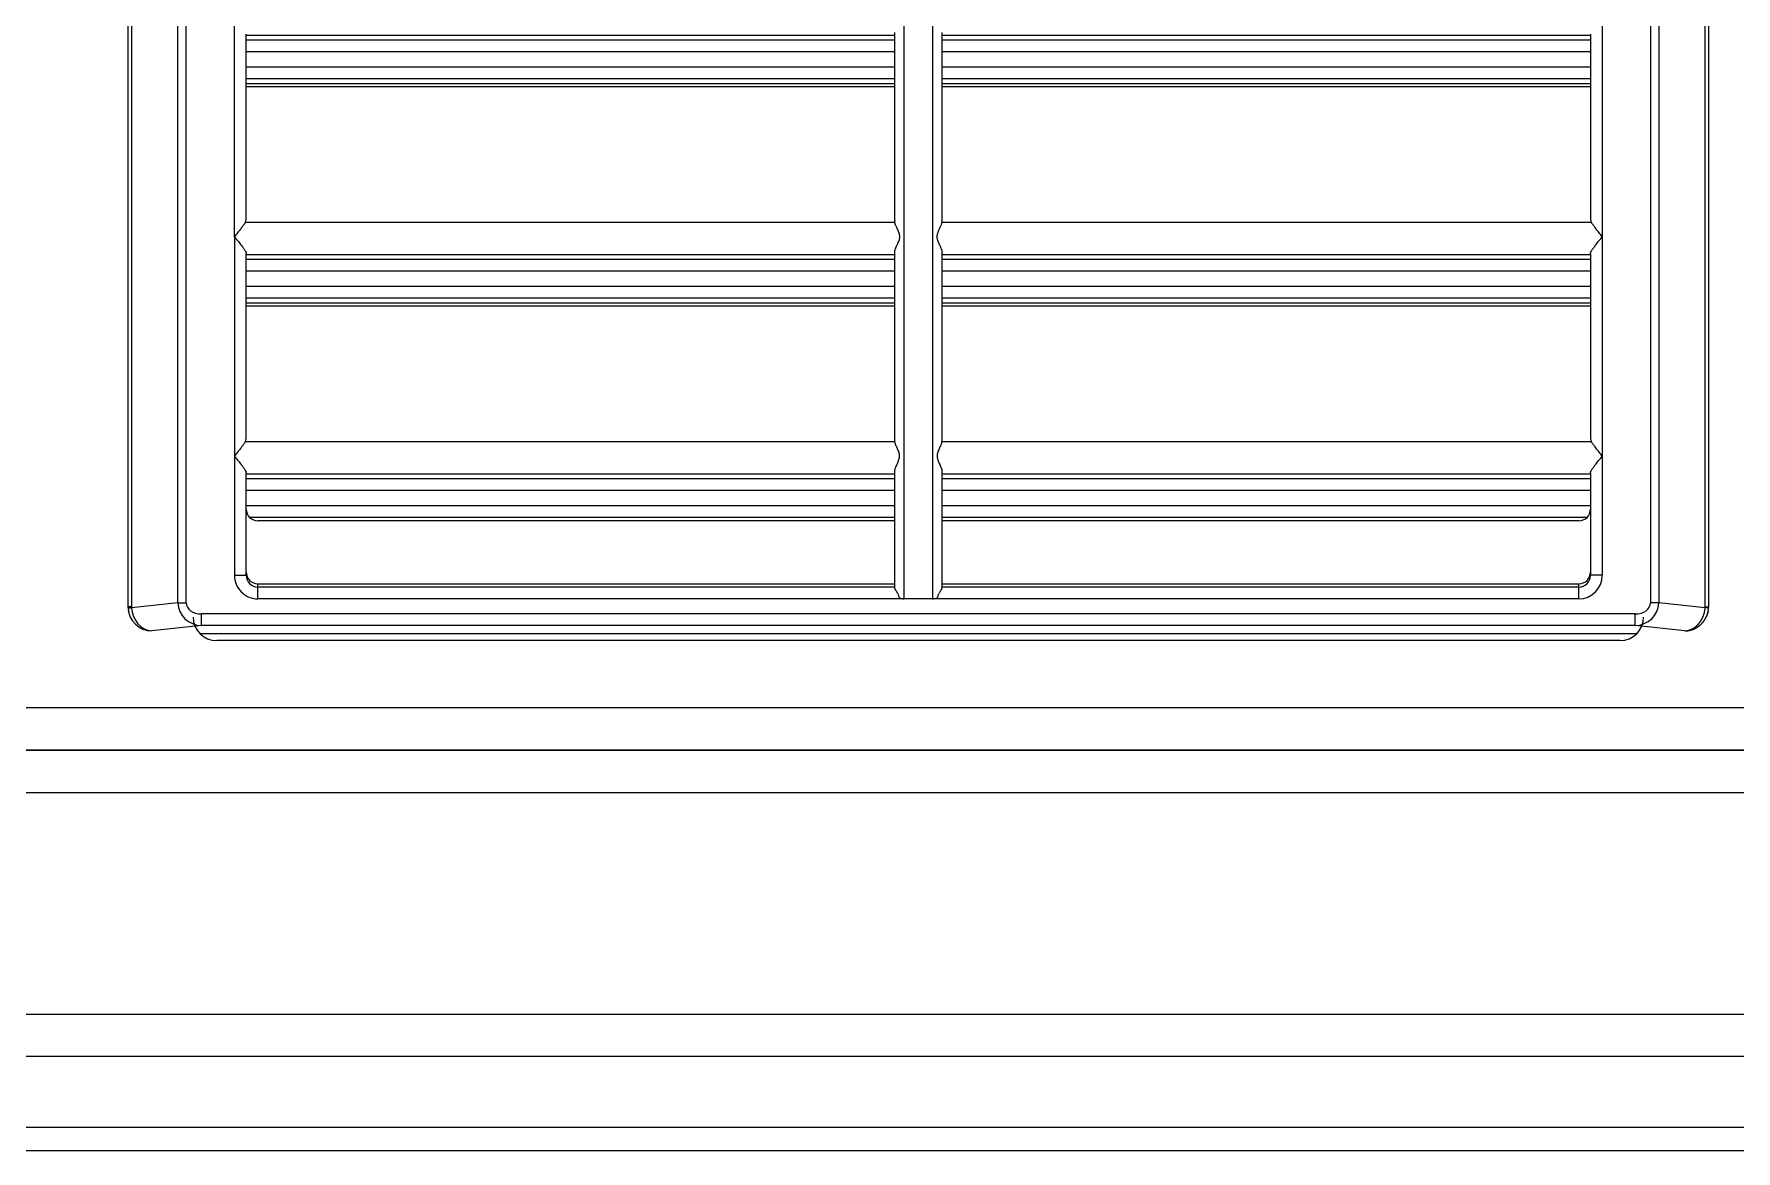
# Model space of a CAD drawing. Header units: millimetres. Extents: x -36 to 4467, y 2 to 3322.
# Drawn here: x 3837.8 to 3909.9, y 1397.8 to 1445.1 of the extents above; entities that cross this region are included whole.
import ezdxf

# ---------------------------------------------------------------- set-up
doc = ezdxf.new("R2010")
doc.units = ezdxf.units.MM

msp = doc.modelspace()

# ---------------------------------------------------------------- linework, layer by layer
for p, q in [((3841.763, 1532.308), (3841.763, 1420.833)), ((3841.91, 1532.314), (3841.91, 1420.835)), ((3908.635, 1420.831), (3908.635, 1532.308)), ((3908.782, 1420.824), (3908.782, 1532.308)), ((3843.876, 1421.003), (3843.876, 1517.839)), ((3844.23, 1421.003), (3844.23, 1517.839)), ((3874.673, 1421.176), (3874.673, 1518.017)), ((3875.873, 1518.017), (3875.873, 1421.176)), ((3906.315, 1517.839), (3906.315, 1421.003)), ((3906.669, 1517.839), (3906.669, 1421.003)), ((3846.273, 1436.534), (3846.273, 1445.834)), ((3904.273, 1445.834), (3904.273, 1436.534)), ((3846.773, 1437.27), (3846.773, 1445.127)), ((3846.773, 1445.084), (3874.273, 1445.084)), ((3846.773, 1444.881), (3874.273, 1444.881)), ((3874.273, 1437.172), (3874.273, 1445.194)), ((3876.272, 1444.881), (3903.773, 1444.881)), ((3876.273, 1445.194), (3876.273, 1437.172)), ((3876.273, 1445.084), (3903.773, 1445.084)), ((3903.773, 1445.127), (3903.773, 1437.27)), ((3846.773, 1444.382), (3874.273, 1444.382)), ((3876.272, 1444.382), (3903.773, 1444.382)), ((3874.273, 1443.719), (3846.773, 1443.719)), ((3874.273, 1443.221), (3846.773, 1443.221)), ((3903.773, 1443.719), (3876.272, 1443.719)), ((3903.773, 1443.221), (3876.272, 1443.221)), ((3874.273, 1443.017), (3846.773, 1443.017)), ((3874.273, 1442.889), (3846.773, 1442.889)), ((3903.773, 1443.017), (3876.273, 1443.017)), ((3903.773, 1442.889), (3876.273, 1442.889)), ((3846.743, 1437.156), (3874.273, 1437.156)), ((3876.272, 1437.156), (3903.802, 1437.156)), ((3846.273, 1436.534), (3846.273, 1427.234)), ((3904.273, 1436.534), (3904.273, 1427.234)), ((3846.773, 1427.97), (3846.773, 1435.827)), ((3846.773, 1435.784), (3874.273, 1435.784)), ((3846.773, 1435.581), (3874.273, 1435.581)), ((3874.273, 1427.868), (3874.273, 1435.897)), ((3876.272, 1435.581), (3903.773, 1435.581)), ((3876.273, 1435.897), (3876.273, 1427.868)), ((3876.273, 1435.784), (3903.773, 1435.784)), ((3903.773, 1435.827), (3903.773, 1427.97)), ((3846.773, 1435.082), (3874.273, 1435.082)), ((3876.272, 1435.082), (3903.773, 1435.082)), ((3874.273, 1434.419), (3846.773, 1434.419)), ((3874.273, 1433.921), (3846.773, 1433.921)), ((3903.773, 1434.419), (3876.272, 1434.419)), ((3903.773, 1433.921), (3876.272, 1433.921)), ((3874.273, 1433.717), (3846.773, 1433.717)), ((3874.273, 1433.589), (3846.773, 1433.589)), ((3903.773, 1433.717), (3876.273, 1433.717)), ((3903.773, 1433.589), (3876.273, 1433.589)), ((3846.743, 1427.856), (3874.273, 1427.856)), ((3876.272, 1427.856), (3903.802, 1427.856)), ((3846.273, 1427.234), (3846.273, 1422.176)), ((3904.273, 1427.234), (3904.273, 1422.176)), ((3846.773, 1422.176), (3846.773, 1426.527)), ((3846.773, 1426.484), (3874.273, 1426.484)), ((3846.773, 1426.281), (3874.273, 1426.281)), ((3874.273, 1421.652), (3874.273, 1426.6)), ((3876.272, 1426.281), (3903.773, 1426.281)), ((3876.273, 1426.6), (3876.273, 1421.652)), ((3876.273, 1426.484), (3903.773, 1426.484)), ((3903.773, 1426.527), (3903.773, 1422.176)), ((3846.773, 1425.782), (3874.273, 1425.782)), ((3876.272, 1425.782), (3903.773, 1425.782)), ((3874.273, 1425.119), (3846.773, 1425.119)), ((3874.273, 1424.621), (3846.929, 1424.621)), ((3874.273, 1424.484), (3847.273, 1424.484)), ((3903.773, 1425.119), (3876.272, 1425.119)), ((3903.616, 1424.621), (3876.272, 1424.621)), ((3903.273, 1424.484), (3876.273, 1424.484)), ((3846.273, 1422.176), (3846.773, 1422.176)), ((3847.273, 1421.816), (3874.273, 1421.816)), ((3847.273, 1421.676), (3847.273, 1421.816)), ((3874.273, 1421.676), (3847.273, 1421.676)), ((3847.273, 1421.176), (3847.273, 1421.676)), ((3876.273, 1421.816), (3903.273, 1421.816)), ((3903.273, 1421.676), (3876.273, 1421.676)), ((3903.273, 1421.676), (3903.273, 1421.816)), ((3903.273, 1421.176), (3903.273, 1421.676)), ((3904.273, 1422.176), (3903.773, 1422.176)), ((3841.763, 1420.83), (3841.765, 1420.781)), ((3843.876, 1421.003), (3841.911, 1420.797)), ((3843.876, 1421.003), (3844.23, 1421.003)), ((3874.673, 1421.176), (3847.273, 1421.176)), ((3875.873, 1421.176), (3874.673, 1421.176)), ((3903.273, 1421.176), (3875.873, 1421.176)), ((3906.669, 1421.003), (3906.315, 1421.003)), ((3908.636, 1420.797), (3906.669, 1421.003)), ((3841.777, 1420.67), (3841.786, 1420.614)), ((3905.661, 1420.538), (3844.884, 1420.538)), ((3844.884, 1420.041), (3844.884, 1420.538)), ((3905.661, 1420.041), (3905.661, 1420.538)), ((3908.759, 1420.614), (3908.768, 1420.67)), ((3908.779, 1420.765), (3908.781, 1420.813)), ((3844.884, 1420.041), (3842.767, 1419.818)), ((3844.777, 1419.747), (3844.764, 1419.754)), ((3844.777, 1419.747), (3844.778, 1419.738)), ((3905.731, 1419.701), (3844.814, 1419.701)), ((3905.661, 1420.041), (3844.884, 1420.041)), ((3905.023, 1419.406), (3845.523, 1419.406)), ((3907.778, 1419.818), (3905.661, 1420.041)), ((3905.768, 1419.747), (3905.767, 1419.738)), ((3905.781, 1419.754), (3905.768, 1419.747)), ((3707.273, 1416.567), (4305.423, 1416.567)), ((4306.471, 1414.767), (3707.273, 1414.767)), ((3707.275, 1414.767), (4307.273, 1414.767)), ((3707.275, 1412.967), (4307.273, 1412.967)), ((3694.414, 1403.567), (4307.273, 1403.567)), ((4307.273, 1401.767), (3695.323, 1401.767)), ((4307.268, 1401.767), (3800.073, 1401.767)), ((4326.073, 1398.767), (3800.073, 1398.767)), ((4326.073, 1397.767), (3800.073, 1397.767))]:
    msp.add_line(p, q)
for centre, radius, start, end in [((3847.273, 1424.984), 0.5, 180, 270), ((3903.273, 1424.984), 0.5, 270, 0), ((3845.523, 1420.406), 1, 180, 270), ((3905.023, 1420.406), 1, 270, 0)]:
    msp.add_arc(centre, radius, start, end)
for centre, major_axis, ratio, start_param, end_param in [((3846.273, 1437.27), (0.5, 0), 0.674509, 5.937555, 6.283185), ((3874.673, 1437.172), (-0.4, 0), 0.674764, 0, 0.060451), ((3875.873, 1437.172), (-0.4, 0), 0.674762, 3.081142, 3.141593), ((3904.273, 1437.27), (0.5, 0), 0.674509, 3.141593, 3.487223), ((3846.273, 1427.97), (-0.5, 0), 0.674509, 2.795963, 3.141593), ((3874.673, 1427.868), (-0.4, 0), 0.674764, 0, 0.047447), ((3875.873, 1427.868), (-0.4, 0), 0.67476, 3.094146, 3.141593), ((3904.273, 1427.97), (0.5, 0), 0.674509, 3.141593, 3.487223), ((3847.273, 1422.316), (0, 0.5), 0.999848, 1.570796, 3.141593), ((3903.273, 1422.316), (0, 0.5), 0.999848, 3.141593, 4.712389), ((3847.273, 1422.176), (0, 1), 0.999848, 1.570796, 3.141593), ((3847.273, 1422.176), (0, 0.5), 0.999543, 1.570796, 3.141593), ((3903.273, 1422.176), (0, 0.5), 0.999543, 3.141593, 4.712389), ((3903.273, 1422.176), (0, 1), 0.999848, 3.141593, 4.712389), ((3841.91, 1420.82), (0, -0.0162), 0.707107, 3.207819, 6.326917), ((3844.937, 1421.041), (1.056, 0.111), 0.941941, 3.067612, 4.564428), ((3844.937, 1421.041), (-0.705, -0.074), 0.705162, 6.209205, 7.706021), ((3874.673, 1421.576), (-0.387, 0.102), 1, 1.284862, 1.827358), ((3875.873, 1421.576), (0.387, 0.102), 1, 4.455828, 4.998324), ((3905.608, 1421.041), (-0.705, 0.074), 0.705162, 1.718757, 3.215573), ((3905.608, 1421.041), (-1.056, 0.111), 0.941941, 1.718757, 3.215573), ((3908.634, 1420.812), (0, 0.0162), 0.707107, 3.37469, 6.22186), ((3842.767, 1420.813), (-0.844, 0.555), 0.978038, 0.634458, 2.142347), ((3842.767, 1420.813), (-0.185, 0.984), 0.851892, 1.424505, 2.924782), ((3908.28, 1420.812), (-0.499, 0.051), 0.09092, 3.135135, 3.923178), ((3907.772, 1420.778), (-0.165, -0.992), 0.994372, 1.389963, 1.736283)]:
    msp.add_ellipse(centre, major_axis=major_axis, ratio=ratio, start_param=start_param, end_param=end_param)
for points in [[(3846.743, 1437.156), (3846.737, 1437.145), (3846.724, 1437.121), (3846.698, 1437.08), (3846.665, 1437.033), (3846.626, 1436.979), (3846.58, 1436.918), (3846.529, 1436.851), (3846.471, 1436.779), (3846.408, 1436.701), (3846.341, 1436.618), (3846.296, 1436.562), (3846.273, 1436.534)], [(3904.273, 1436.534), (3904.25, 1436.562), (3904.204, 1436.618), (3904.137, 1436.701), (3904.074, 1436.779), (3904.016, 1436.851), (3903.965, 1436.918), (3903.919, 1436.979), (3903.88, 1437.033), (3903.847, 1437.08), (3903.821, 1437.121), (3903.808, 1437.145), (3903.802, 1437.156)], [(3846.273, 1436.534), (3846.295, 1436.506), (3846.341, 1436.45), (3846.41, 1436.365), (3846.476, 1436.283), (3846.535, 1436.208), (3846.588, 1436.14), (3846.634, 1436.078), (3846.673, 1436.024), (3846.705, 1435.976), (3846.73, 1435.935), (3846.75, 1435.9), (3846.763, 1435.871), (3846.771, 1435.846), (3846.773, 1435.833), (3846.773, 1435.827)], [(3903.773, 1435.827), (3903.773, 1435.833), (3903.774, 1435.846), (3903.782, 1435.87), (3903.795, 1435.9), (3903.814, 1435.935), (3903.84, 1435.976), (3903.872, 1436.024), (3903.911, 1436.078), (3903.957, 1436.139), (3904.01, 1436.208), (3904.069, 1436.283), (3904.135, 1436.365), (3904.204, 1436.45), (3904.25, 1436.506), (3904.273, 1436.534)], [(3846.743, 1427.856), (3846.737, 1427.845), (3846.724, 1427.821), (3846.698, 1427.78), (3846.665, 1427.733), (3846.626, 1427.679), (3846.581, 1427.618), (3846.528, 1427.551), (3846.47, 1427.478), (3846.408, 1427.4), (3846.341, 1427.318), (3846.295, 1427.262), (3846.273, 1427.234)], [(3904.273, 1427.234), (3904.25, 1427.262), (3904.204, 1427.318), (3904.137, 1427.401), (3904.074, 1427.479), (3904.016, 1427.551), (3903.965, 1427.618), (3903.919, 1427.679), (3903.88, 1427.733), (3903.847, 1427.78), (3903.821, 1427.821), (3903.808, 1427.845), (3903.802, 1427.856)], [(3846.273, 1427.234), (3846.296, 1427.205), (3846.344, 1427.147), (3846.413, 1427.062), (3846.478, 1426.981), (3846.537, 1426.906), (3846.59, 1426.837), (3846.636, 1426.775), (3846.675, 1426.721), (3846.707, 1426.674), (3846.732, 1426.633), (3846.75, 1426.599), (3846.763, 1426.57), (3846.771, 1426.546), (3846.773, 1426.533), (3846.773, 1426.527)], [(3903.773, 1426.527), (3903.773, 1426.533), (3903.774, 1426.546), (3903.782, 1426.57), (3903.795, 1426.6), (3903.814, 1426.635), (3903.84, 1426.676), (3903.872, 1426.724), (3903.911, 1426.778), (3903.957, 1426.839), (3904.01, 1426.908), (3904.069, 1426.983), (3904.135, 1427.065), (3904.204, 1427.15), (3904.25, 1427.206), (3904.273, 1427.234)], [(3874.466, 1421.233), (3874.464, 1421.245), (3874.458, 1421.268), (3874.445, 1421.307), (3874.427, 1421.348), (3874.405, 1421.392), (3874.381, 1421.436), (3874.356, 1421.478), (3874.333, 1421.517), (3874.314, 1421.55), (3874.299, 1421.578), (3874.287, 1421.602), (3874.278, 1421.623), (3874.274, 1421.639), (3874.273, 1421.648), (3874.273, 1421.652)], [(3876.273, 1421.652), (3876.273, 1421.648), (3876.272, 1421.639), (3876.267, 1421.623), (3876.258, 1421.602), (3876.246, 1421.578), (3876.231, 1421.55), (3876.212, 1421.517), (3876.189, 1421.478), (3876.165, 1421.436), (3876.14, 1421.392), (3876.118, 1421.348), (3876.1, 1421.307), (3876.087, 1421.268), (3876.081, 1421.245), (3876.079, 1421.233)]]:
    msp.add_open_spline(points, degree=3)
for points, knots in [([(3874.273, 1435.897), (3874.273, 1435.914), (3874.275, 1435.933), (3874.285, 1435.974), (3874.292, 1435.995), (3874.305, 1436.029), (3874.31, 1436.041), (3874.32, 1436.065), (3874.325, 1436.077), (3874.342, 1436.114), (3874.354, 1436.139), (3874.372, 1436.178), (3874.379, 1436.191), (3874.392, 1436.218), (3874.398, 1436.232), (3874.417, 1436.274), (3874.43, 1436.302), (3874.453, 1436.36), (3874.463, 1436.39), (3874.474, 1436.429), (3874.475, 1436.437), (3874.479, 1436.452), (3874.48, 1436.461), (3874.484, 1436.485), (3874.486, 1436.501), (3874.487, 1436.534), (3874.487, 1436.55), (3874.485, 1436.583), (3874.482, 1436.599), (3874.473, 1436.647), (3874.463, 1436.678), (3874.442, 1436.738), (3874.429, 1436.767), (3874.404, 1436.824), (3874.391, 1436.851), (3874.366, 1436.904), (3874.354, 1436.93), (3874.336, 1436.968), (3874.33, 1436.98), (3874.32, 1437.005), (3874.315, 1437.017), (3874.3, 1437.052), (3874.292, 1437.075), (3874.282, 1437.106), (3874.28, 1437.117), (3874.276, 1437.137), (3874.274, 1437.146), (3874.273, 1437.156)], [0, 0, 0, 0, 0.0625, 0.0625, 0.125, 0.125, 0.15625, 0.15625, 0.1875, 0.1875, 0.25, 0.25, 0.28125, 0.28125, 0.3125, 0.3125, 0.375, 0.375, 0.4375, 0.4375, 0.453125, 0.453125, 0.46875, 0.46875, 0.5, 0.5, 0.53125, 0.53125, 0.5625, 0.5625, 0.625, 0.625, 0.6875, 0.6875, 0.75, 0.75, 0.8125, 0.8125, 0.84375, 0.84375, 0.875, 0.875, 0.9375, 0.9375, 0.96875, 0.96875, 1, 1, 1, 1]), ([(3876.272, 1437.156), (3876.27, 1437.137), (3876.266, 1437.117), (3876.253, 1437.075), (3876.245, 1437.053), (3876.231, 1437.018), (3876.226, 1437.006), (3876.215, 1436.981), (3876.21, 1436.969), (3876.192, 1436.932), (3876.18, 1436.906), (3876.161, 1436.866), (3876.155, 1436.852), (3876.142, 1436.825), (3876.135, 1436.811), (3876.116, 1436.769), (3876.104, 1436.74), (3876.088, 1436.695), (3876.083, 1436.68), (3876.074, 1436.649), (3876.07, 1436.633), (3876.06, 1436.585), (3876.057, 1436.553), (3876.059, 1436.512), (3876.059, 1436.504), (3876.061, 1436.487), (3876.064, 1436.463), (3876.069, 1436.439), (3876.077, 1436.408), (3876.082, 1436.392), (3876.092, 1436.362), (3876.097, 1436.347), (3876.115, 1436.303), (3876.127, 1436.275), (3876.146, 1436.233), (3876.153, 1436.22), (3876.166, 1436.193), (3876.172, 1436.179), (3876.191, 1436.14), (3876.203, 1436.115), (3876.225, 1436.066), (3876.235, 1436.042), (3876.248, 1436.008), (3876.252, 1435.997), (3876.259, 1435.975), (3876.262, 1435.964), (3876.27, 1435.933), (3876.273, 1435.914), (3876.273, 1435.897)], [0, 0, 0, 0, 0.0625, 0.0625, 0.125, 0.125, 0.15625, 0.15625, 0.1875, 0.1875, 0.25, 0.25, 0.28125, 0.28125, 0.3125, 0.3125, 0.375, 0.375, 0.40625, 0.40625, 0.4375, 0.4375, 0.5, 0.5, 0.515625, 0.515625, 0.53125, 0.5625, 0.5625, 0.59375, 0.59375, 0.625, 0.625, 0.6875, 0.6875, 0.71875, 0.71875, 0.75, 0.75, 0.8125, 0.8125, 0.875, 0.875, 0.90625, 0.90625, 0.9375, 0.9375, 1, 1, 1, 1]), ([(3874.273, 1426.6), (3874.273, 1426.618), (3874.275, 1426.637), (3874.285, 1426.677), (3874.292, 1426.699), (3874.305, 1426.733), (3874.309, 1426.745), (3874.319, 1426.769), (3874.324, 1426.781), (3874.34, 1426.818), (3874.352, 1426.843), (3874.37, 1426.882), (3874.376, 1426.895), (3874.388, 1426.922), (3874.394, 1426.936), (3874.413, 1426.978), (3874.425, 1427.006), (3874.447, 1427.065), (3874.457, 1427.095), (3874.472, 1427.158), (3874.476, 1427.19), (3874.478, 1427.23), (3874.478, 1427.238), (3874.477, 1427.254), (3874.477, 1427.263), (3874.475, 1427.287), (3874.472, 1427.303), (3874.466, 1427.334), (3874.462, 1427.35), (3874.454, 1427.381), (3874.449, 1427.396), (3874.433, 1427.441), (3874.422, 1427.47), (3874.398, 1427.526), (3874.385, 1427.553), (3874.361, 1427.606), (3874.349, 1427.632), (3874.326, 1427.682), (3874.316, 1427.706), (3874.302, 1427.741), (3874.298, 1427.753), (3874.291, 1427.775), (3874.287, 1427.786), (3874.278, 1427.818), (3874.274, 1427.837), (3874.273, 1427.856)], [0, 0, 0, 0, 0.0625, 0.0625, 0.125, 0.125, 0.15625, 0.15625, 0.1875, 0.1875, 0.25, 0.25, 0.28125, 0.28125, 0.3125, 0.3125, 0.375, 0.375, 0.4375, 0.4375, 0.5, 0.5, 0.515625, 0.515625, 0.53125, 0.53125, 0.5625, 0.5625, 0.59375, 0.59375, 0.625, 0.625, 0.6875, 0.6875, 0.75, 0.75, 0.8125, 0.8125, 0.875, 0.875, 0.90625, 0.90625, 0.9375, 0.9375, 1, 1, 1, 1]), ([(3876.272, 1427.856), (3876.271, 1427.837), (3876.267, 1427.818), (3876.255, 1427.776), (3876.248, 1427.754), (3876.234, 1427.719), (3876.229, 1427.707), (3876.219, 1427.683), (3876.213, 1427.67), (3876.197, 1427.633), (3876.185, 1427.607), (3876.167, 1427.568), (3876.16, 1427.554), (3876.148, 1427.527), (3876.142, 1427.513), (3876.124, 1427.471), (3876.112, 1427.442), (3876.097, 1427.397), (3876.092, 1427.382), (3876.083, 1427.351), (3876.079, 1427.336), (3876.07, 1427.288), (3876.067, 1427.256), (3876.068, 1427.215), (3876.068, 1427.207), (3876.07, 1427.191), (3876.072, 1427.167), (3876.077, 1427.143), (3876.084, 1427.112), (3876.089, 1427.097), (3876.098, 1427.066), (3876.104, 1427.051), (3876.12, 1427.007), (3876.132, 1426.979), (3876.156, 1426.923), (3876.169, 1426.897), (3876.187, 1426.857), (3876.193, 1426.844), (3876.204, 1426.818), (3876.21, 1426.806), (3876.226, 1426.769), (3876.236, 1426.745), (3876.249, 1426.711), (3876.252, 1426.7), (3876.259, 1426.678), (3876.262, 1426.667), (3876.27, 1426.637), (3876.273, 1426.618), (3876.273, 1426.6)], [0, 0, 0, 0, 0.0625, 0.0625, 0.125, 0.125, 0.15625, 0.15625, 0.1875, 0.1875, 0.25, 0.25, 0.28125, 0.28125, 0.3125, 0.3125, 0.375, 0.375, 0.40625, 0.40625, 0.4375, 0.4375, 0.5, 0.5, 0.515625, 0.515625, 0.53125, 0.5625, 0.5625, 0.59375, 0.59375, 0.625, 0.625, 0.6875, 0.6875, 0.75, 0.75, 0.78125, 0.78125, 0.8125, 0.8125, 0.875, 0.875, 0.90625, 0.90625, 0.9375, 0.9375, 1, 1, 1, 1]), ([(3841.91, 1420.835), (3841.907, 1420.835), (3841.902, 1420.835), (3841.894, 1420.835), (3841.887, 1420.835), (3841.88, 1420.835), (3841.873, 1420.835), (3841.867, 1420.835), (3841.861, 1420.835), (3841.855, 1420.835), (3841.85, 1420.835), (3841.845, 1420.835), (3841.84, 1420.835), (3841.835, 1420.835), (3841.831, 1420.835), (3841.827, 1420.835), (3841.823, 1420.835), (3841.819, 1420.835), (3841.816, 1420.835), (3841.813, 1420.835), (3841.81, 1420.835), (3841.807, 1420.835), (3841.805, 1420.835), (3841.802, 1420.835), (3841.795, 1420.835), (3841.786, 1420.835), (3841.778, 1420.835), (3841.772, 1420.835), (3841.769, 1420.835), (3841.767, 1420.835), (3841.765, 1420.835), (3841.764, 1420.835), (3841.764, 1420.835), (3841.764, 1420.835), (3841.763, 1420.835), (3841.763, 1420.835), (3841.763, 1420.835), (3841.764, 1420.835)], [0, 0, 0, 0, 0.02877, 0.056901, 0.084393, 0.111246, 0.13746, 0.163035, 0.187971, 0.212268, 0.235927, 0.258946, 0.281326, 0.303066, 0.324168, 0.344631, 0.364455, 0.383639, 0.402185, 0.420091, 0.437359, 0.453987, 0.469977, 0.485328, 0.500039, 0.602548, 0.685866, 0.749984, 0.801264, 0.842932, 0.874979, 0.902895, 0.924981, 0.94541, 0.962484, 0.98111, 1, 1, 1, 1]), ([(3908.635, 1420.835), (3908.659, 1420.835), (3908.68, 1420.835), (3908.717, 1420.835), (3908.733, 1420.835), (3908.758, 1420.835), (3908.767, 1420.835), (3908.779, 1420.835), (3908.782, 1420.835), (3908.782, 1420.835)], [0, 0, 0, 0, 0.25, 0.25, 0.5, 0.5, 0.75, 0.75, 1, 1, 1, 1]), ([(3841.911, 1420.797), (3841.888, 1420.793), (3841.867, 1420.79), (3841.83, 1420.783), (3841.815, 1420.78), (3841.79, 1420.773), (3841.781, 1420.77), (3841.768, 1420.764), (3841.766, 1420.762), (3841.766, 1420.759)], [0, 0, 0, 0, 0.25, 0.25, 0.5, 0.5, 0.75, 0.75, 1, 1, 1, 1]), ([(3907.778, 1419.818), (3907.783, 1419.818), (3907.792, 1419.819), (3907.806, 1419.82), (3907.819, 1419.822), (3907.833, 1419.824), (3907.846, 1419.826), (3907.86, 1419.828), (3907.873, 1419.831), (3907.886, 1419.833), (3907.899, 1419.836), (3907.912, 1419.839), (3907.925, 1419.843), (3907.938, 1419.847), (3907.951, 1419.85), (3907.964, 1419.854), (3907.977, 1419.859), (3907.989, 1419.863), (3908.002, 1419.868), (3908.014, 1419.873), (3908.026, 1419.878), (3908.038, 1419.883), (3908.05, 1419.888), (3908.062, 1419.894), (3908.074, 1419.9), (3908.086, 1419.906), (3908.097, 1419.912), (3908.109, 1419.918), (3908.12, 1419.925), (3908.131, 1419.931), (3908.142, 1419.938), (3908.153, 1419.945), (3908.164, 1419.952), (3908.175, 1419.959), (3908.186, 1419.967), (3908.196, 1419.974), (3908.206, 1419.982), (3908.217, 1419.99), (3908.227, 1419.998), (3908.237, 1420.006), (3908.247, 1420.014), (3908.256, 1420.022), (3908.266, 1420.03), (3908.275, 1420.039), (3908.285, 1420.048), (3908.294, 1420.056), (3908.303, 1420.065), (3908.312, 1420.074), (3908.321, 1420.083), (3908.33, 1420.092), (3908.338, 1420.101), (3908.347, 1420.11), (3908.355, 1420.12), (3908.363, 1420.129), (3908.371, 1420.139), (3908.379, 1420.148), (3908.387, 1420.158), (3908.395, 1420.167), (3908.402, 1420.177), (3908.409, 1420.187), (3908.417, 1420.197), (3908.424, 1420.207), (3908.431, 1420.217), (3908.438, 1420.227), (3908.444, 1420.237), (3908.451, 1420.247), (3908.457, 1420.257), (3908.464, 1420.267), (3908.47, 1420.277), (3908.476, 1420.287), (3908.482, 1420.297), (3908.488, 1420.308), (3908.494, 1420.318), (3908.499, 1420.328), (3908.505, 1420.339), (3908.51, 1420.349), (3908.515, 1420.359), (3908.52, 1420.37), (3908.525, 1420.38), (3908.53, 1420.39), (3908.535, 1420.401), (3908.539, 1420.411), (3908.544, 1420.421), (3908.548, 1420.432), (3908.552, 1420.442), (3908.557, 1420.453), (3908.561, 1420.463), (3908.564, 1420.473), (3908.568, 1420.484), (3908.572, 1420.494), (3908.575, 1420.504), (3908.579, 1420.514), (3908.582, 1420.525), (3908.585, 1420.535), (3908.588, 1420.545), (3908.591, 1420.555), (3908.594, 1420.565), (3908.597, 1420.575), (3908.6, 1420.586), (3908.602, 1420.596), (3908.605, 1420.606), (3908.607, 1420.616), (3908.609, 1420.625), (3908.612, 1420.635), (3908.614, 1420.645), (3908.616, 1420.655), (3908.617, 1420.665), (3908.619, 1420.675), (3908.621, 1420.684), (3908.622, 1420.694), (3908.624, 1420.704), (3908.625, 1420.713), (3908.627, 1420.723), (3908.628, 1420.732), (3908.629, 1420.742), (3908.63, 1420.751), (3908.631, 1420.76), (3908.632, 1420.769), (3908.633, 1420.779), (3908.633, 1420.788), (3908.634, 1420.794), (3908.634, 1420.797)], [0, 0, 0, 0, 0.010823, 0.021605, 0.032345, 0.043044, 0.053701, 0.064317, 0.074891, 0.085423, 0.095915, 0.106364, 0.116773, 0.127139, 0.137465, 0.147749, 0.157991, 0.168192, 0.178352, 0.18847, 0.198547, 0.208583, 0.218577, 0.22853, 0.238442, 0.248312, 0.258141, 0.267929, 0.277675, 0.28738, 0.297044, 0.306667, 0.316248, 0.325788, 0.335287, 0.344745, 0.354162, 0.363537, 0.372871, 0.382164, 0.391416, 0.400627, 0.409797, 0.418925, 0.428013, 0.437059, 0.446065, 0.455029, 0.463953, 0.472835, 0.481677, 0.490477, 0.499237, 0.507955, 0.516633, 0.52527, 0.533866, 0.542421, 0.550935, 0.559408, 0.567841, 0.576233, 0.584584, 0.592894, 0.601163, 0.609392, 0.61758, 0.625728, 0.633834, 0.641901, 0.649926, 0.657911, 0.665855, 0.673759, 0.681622, 0.689445, 0.697227, 0.704969, 0.712671, 0.720332, 0.727952, 0.735532, 0.743072, 0.750572, 0.758031, 0.76545, 0.772829, 0.780168, 0.787466, 0.794724, 0.801943, 0.809121, 0.816259, 0.823357, 0.830415, 0.837433, 0.844411, 0.851349, 0.858247, 0.865106, 0.871925, 0.878704, 0.885443, 0.892142, 0.898802, 0.905423, 0.912003, 0.918544, 0.925046, 0.931508, 0.937931, 0.944314, 0.950658, 0.956963, 0.963229, 0.969455, 0.975642, 0.98179, 0.987899, 0.993969, 1, 1, 1, 1]), ([(3907.778, 1419.821), (3907.783, 1419.821), (3907.793, 1419.821), (3907.809, 1419.822), (3907.824, 1419.822), (3907.839, 1419.823), (3907.854, 1419.824), (3907.869, 1419.826), (3907.884, 1419.827), (3907.899, 1419.829), (3907.914, 1419.831), (3907.928, 1419.833), (3907.943, 1419.836), (3907.958, 1419.839), (3907.972, 1419.841), (3907.986, 1419.845), (3908.001, 1419.848), (3908.015, 1419.851), (3908.029, 1419.855), (3908.043, 1419.859), (3908.057, 1419.863), (3908.071, 1419.868), (3908.084, 1419.872), (3908.098, 1419.877), (3908.111, 1419.882), (3908.125, 1419.887), (3908.138, 1419.892), (3908.151, 1419.898), (3908.164, 1419.903), (3908.177, 1419.909), (3908.19, 1419.915), (3908.202, 1419.921), (3908.215, 1419.927), (3908.227, 1419.934), (3908.239, 1419.94), (3908.252, 1419.947), (3908.263, 1419.954), (3908.275, 1419.961), (3908.287, 1419.968), (3908.299, 1419.975), (3908.31, 1419.982), (3908.321, 1419.99), (3908.332, 1419.997), (3908.343, 1420.005), (3908.354, 1420.013), (3908.365, 1420.021), (3908.376, 1420.029), (3908.386, 1420.037), (3908.396, 1420.046), (3908.406, 1420.054), (3908.416, 1420.062), (3908.426, 1420.071), (3908.436, 1420.08), (3908.446, 1420.089), (3908.455, 1420.097), (3908.464, 1420.106), (3908.473, 1420.115), (3908.482, 1420.124), (3908.491, 1420.134), (3908.5, 1420.143), (3908.509, 1420.152), (3908.517, 1420.162), (3908.525, 1420.171), (3908.533, 1420.181), (3908.541, 1420.19), (3908.549, 1420.2), (3908.557, 1420.209), (3908.565, 1420.219), (3908.572, 1420.229), (3908.579, 1420.239), (3908.586, 1420.249), (3908.593, 1420.259), (3908.6, 1420.269), (3908.607, 1420.279), (3908.613, 1420.289), (3908.62, 1420.299), (3908.626, 1420.309), (3908.632, 1420.319), (3908.638, 1420.329), (3908.644, 1420.339), (3908.65, 1420.35), (3908.656, 1420.36), (3908.661, 1420.37), (3908.666, 1420.38), (3908.672, 1420.391), (3908.677, 1420.401), (3908.682, 1420.411), (3908.686, 1420.422), (3908.691, 1420.432), (3908.696, 1420.442), (3908.7, 1420.453), (3908.704, 1420.463), (3908.709, 1420.473), (3908.713, 1420.484), (3908.717, 1420.494), (3908.72, 1420.504), (3908.724, 1420.515), (3908.728, 1420.525), (3908.731, 1420.536), (3908.734, 1420.546), (3908.738, 1420.556), (3908.741, 1420.566), (3908.744, 1420.577), (3908.747, 1420.587), (3908.749, 1420.597), (3908.752, 1420.608), (3908.755, 1420.618), (3908.757, 1420.628), (3908.759, 1420.638), (3908.761, 1420.649), (3908.764, 1420.659), (3908.766, 1420.669), (3908.767, 1420.679), (3908.769, 1420.689), (3908.771, 1420.699), (3908.772, 1420.709), (3908.774, 1420.719), (3908.775, 1420.729), (3908.777, 1420.739), (3908.778, 1420.749), (3908.778, 1420.756), (3908.779, 1420.759)], [0, 0, 0, 0, 0.010309, 0.020588, 0.030835, 0.041051, 0.051236, 0.061389, 0.07151, 0.0816, 0.091657, 0.101682, 0.111674, 0.121635, 0.131562, 0.141457, 0.151319, 0.161149, 0.170945, 0.180708, 0.190438, 0.200135, 0.209799, 0.219429, 0.229025, 0.238589, 0.248118, 0.257615, 0.267077, 0.276506, 0.285901, 0.295263, 0.304591, 0.313885, 0.323145, 0.332372, 0.341565, 0.350724, 0.35985, 0.368941, 0.377999, 0.387024, 0.396014, 0.404971, 0.413895, 0.422785, 0.431641, 0.440464, 0.449254, 0.45801, 0.466732, 0.475422, 0.484078, 0.492701, 0.501291, 0.509848, 0.518372, 0.526863, 0.535321, 0.543746, 0.552139, 0.560499, 0.568827, 0.577122, 0.585385, 0.593616, 0.601814, 0.609981, 0.618115, 0.626218, 0.634289, 0.642329, 0.650336, 0.658313, 0.666258, 0.674172, 0.682055, 0.689906, 0.697727, 0.705517, 0.713277, 0.721006, 0.728705, 0.736373, 0.744011, 0.751619, 0.759198, 0.766746, 0.774265, 0.781754, 0.789214, 0.796645, 0.804046, 0.811419, 0.818763, 0.826077, 0.833364, 0.840622, 0.847851, 0.855052, 0.862225, 0.869371, 0.876488, 0.883578, 0.89064, 0.897675, 0.904682, 0.911662, 0.918616, 0.925542, 0.932442, 0.939315, 0.946162, 0.952982, 0.959777, 0.966545, 0.973287, 0.980004, 0.986695, 0.99336, 1, 1, 1, 1])]:
    msp.add_open_spline(points, degree=3, knots=knots)

doc.saveas('drawing.dxf')
